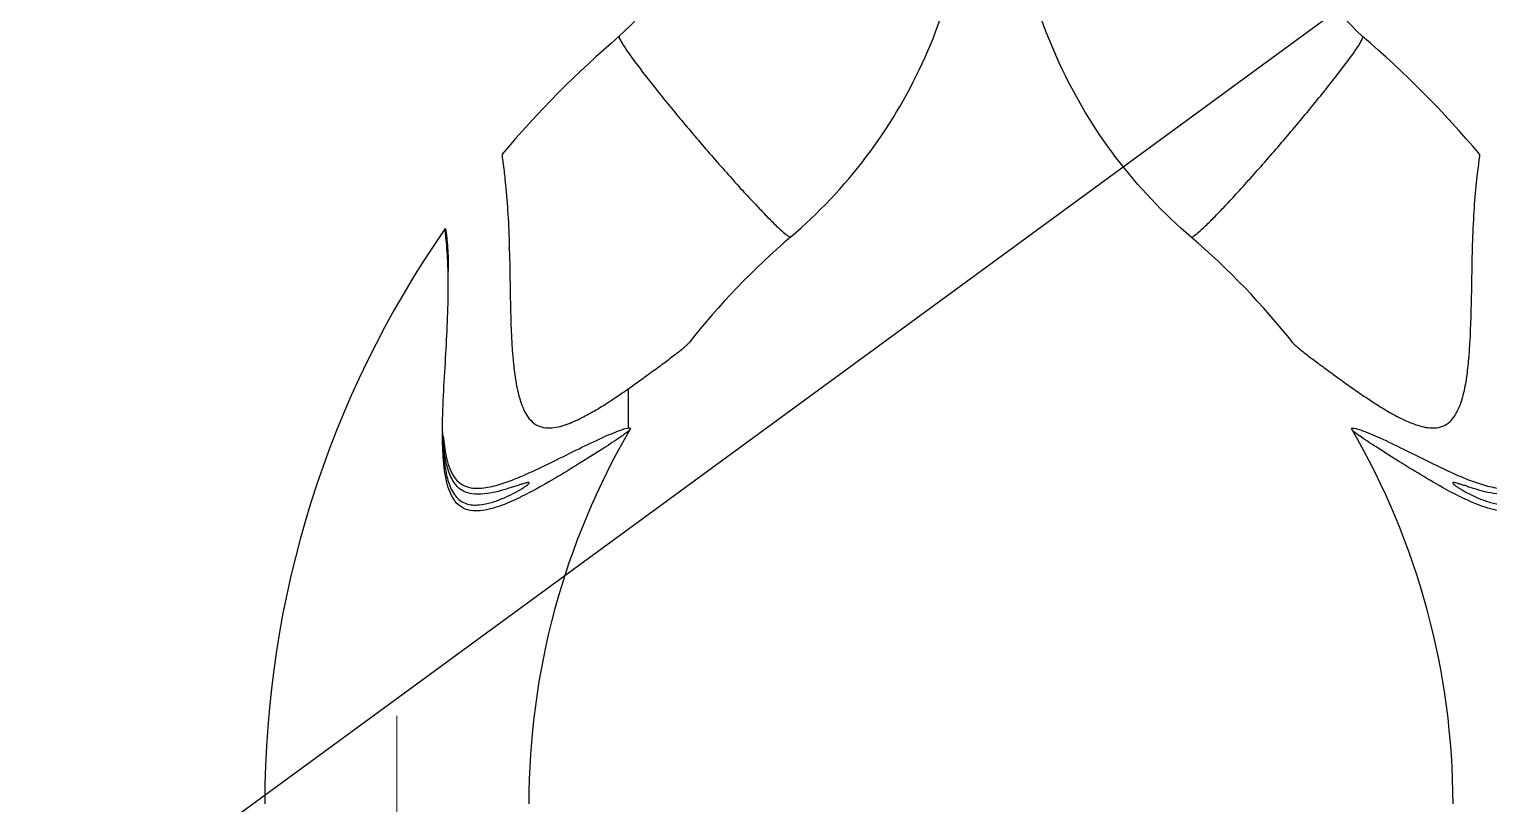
# Model space of a CAD drawing. Extents: x 1481 to 3160, y 4681 to 5260.
# Drawn here: x 1680.9 to 1747.3, y 4835.4 to 4870.6 of the extents above; entities that cross this region are included whole.
import ezdxf

# ---------------------------------------------------------------- set-up
doc = ezdxf.new("R2010")
doc.units = 0
doc.header["$LTSCALE"] = 30
doc.header["$MEASUREMENT"] = 0
doc.linetypes.add('CENTER', pattern=[2, 1.25, -0.25, 0.25, -0.25])
doc.layers.get('0').update_dxf_attribs({"linetype": 'CONTINUOUS'})
for name, color, linetype in [('1', 7, 'CONTINUOUS'), ('BODY', 7, 'CONTINUOUS'), ('DEF_LAYER_ASSEM_MEMBER', 7, 'CONTINUOUS')]:
    doc.layers.add(name, color=color, linetype=linetype)

msp = doc.modelspace()

# ---------------------------------------------------------------- linework, layer by layer
at = {"ltscale": 0.5}
msp.add_line((1480.632, 4681.177), (2270.512, 5259.937), dxfattribs=at)
at = {"layer": '1', "color": 7, "linetype": 'Continuous'}
msp.add_line((1708.17, 4852.482), (1708.17, 4854.27), dxfattribs=at)
at = {"layer": 'BODY', "color": 1, "linetype": 'CENTER', "lineweight": 5}
msp.add_line((1697.643, 4839.384), (1697.643, 4763.358), dxfattribs=at)
at = {"layer": 'DEF_LAYER_ASSEM_MEMBER', "color": 9, "linetype": 'Continuous'}
for p, q in [((1707.754, 4870.297), (1707.745, 4870.272)), ((1741.542, 4870.266), (1741.533, 4870.291))]:
    msp.add_line(p, q, dxfattribs=at)
at = {"layer": 'DEF_LAYER_ASSEM_MEMBER', "color": 7, "linetype": 'Continuous'}
for p, q in [((1702.428, 4864.931), (1702.424, 4864.911)), ((1746.863, 4864.906), (1746.859, 4864.925)), ((1699.841, 4861.537), (1699.843, 4861.553)), ((1746.527, 4860.495), (1746.53, 4860.616)), ((1708.257, 4852.456), (1708.246, 4852.427)), ((1741.041, 4852.421), (1741.03, 4852.45))]:
    msp.add_line(p, q, dxfattribs=at)
for centre, radius, start, end in [((1697.926, 4880.782), 14.371, 313.14592, 0.62081), ((1750.899, 4880.416), 13.793, 178.15998, 227.23059), ((1737.726, 4835.223), 46.136, 130.51556, 139.91815), ((1711.561, 4835.217), 46.136, 40.08185, 49.48444), ((1737.521, 4835.378), 45.878, 145.2137, 179.99234), ((1737.724, 4835.227), 34.131, 130.51986, 141.7822), ((1711.563, 4835.222), 34.131, 38.2178, 49.48014), ((1621.105, 4858.375), 81.683, 1.48811, 1.62534), ((1673.697, 4858.957), 26.284, 359.98045, 1.45912), ((1722.426, 4857.352), 19.579, 184.77025, 185.09963), ((1726.799, 4857.352), 19.641, 354.91747, 355.24531), ((1737.51, 4835.38), 33.866, 149.77549, 179.9934), ((1711.777, 4835.375), 33.866, 0.0066, 30.22451)]:
    msp.add_arc(centre, radius, start, end, dxfattribs=at)
for points, start_tangent, end_tangent in [([(1715.549, 4861.173), (1718.963, 4864.794), (1721.522, 4869.061), (1723.107, 4873.775), (1723.643, 4878.719)], (0.760304, 0.649567), (0, 1)), ([(1733.738, 4861.167), (1730.324, 4864.789), (1727.765, 4869.055), (1726.18, 4873.769), (1725.643, 4878.713)], (-0.760304, 0.649567), (0, 1)), ([(1702.424, 4864.911), (1702.438, 4864.767), (1702.476, 4864.481), (1702.529, 4864.064), (1702.588, 4863.532), (1702.691, 4862.212), (1702.755, 4860.692)], (0, -1), (0.028392, -0.999597)), ([(1746.53, 4860.616), (1746.593, 4862.159), (1746.696, 4863.5), (1746.756, 4864.042), (1746.81, 4864.467), (1746.849, 4864.759), (1746.863, 4864.906)], (0.027515, 0.999621), (0, 1)), ([(1699.973, 4859.626), (1699.942, 4860.354), (1699.897, 4860.941), (1699.857, 4861.344), (1699.841, 4861.537)], (-0.026131, 0.999659), (0, 1)), ([(1699.843, 4861.552), (1699.853, 4861.525), (1699.873, 4861.428), (1699.897, 4861.262), (1699.924, 4861.031), (1699.948, 4860.743), (1699.966, 4860.405), (1699.982, 4859.613)], (0.583122, 0.812384), (-0.000043, -1)), ([(1702.76, 4860.496), (1702.807, 4858.131), (1702.915, 4855.724)], (0.025998, -0.999662), (0.083202, -0.996533)), ([(1746.372, 4855.724), (1746.48, 4858.13), (1746.527, 4860.495)], (0.082931, 0.996555), (0.026061, 0.99966)), ([(1699.719, 4852.233), (1699.861, 4855.666), (1699.982, 4858.948)], (-0.000006, 1), (0.000045, 1)), ([(1702.925, 4855.612), (1703.019, 4854.797), (1703.176, 4853.996), (1703.45, 4853.238), (1703.953, 4852.645), (1704.308, 4852.509), (1704.687, 4852.492), (1705.062, 4852.556), (1705.427, 4852.67), (1706.123, 4852.983), (1706.787, 4853.357), (1707.427, 4853.763), (1708.046, 4854.184), (1708.646, 4854.608), (1709.225, 4855.028), (1709.772, 4855.432), (1710.27, 4855.807), (1710.676, 4856.127), (1710.82, 4856.252), (1710.908, 4856.342)], (0.088929, -0.996038), (0.619815, 0.784748)), ([(1738.379, 4856.337), (1738.467, 4856.246), (1738.611, 4856.122), (1739.017, 4855.802), (1739.515, 4855.427), (1740.063, 4855.022), (1740.641, 4854.602), (1741.242, 4854.177), (1741.861, 4853.757), (1742.501, 4853.351), (1743.165, 4852.976), (1743.863, 4852.663), (1744.227, 4852.55), (1744.603, 4852.486), (1744.982, 4852.504), (1745.337, 4852.641), (1745.839, 4853.236), (1746.112, 4853.995), (1746.268, 4854.797), (1746.363, 4855.612)], (0.619007, -0.785386), (0.088632, 0.996064)), ([(1700.293, 4849.93), (1699.996, 4850.515), (1699.841, 4851.144), (1699.727, 4852.412)], (-0.610042, 0.792369), (-0.03068, 0.999529)), ([(1703.491, 4850.363), (1704.75, 4850.958), (1705.923, 4851.539), (1706.979, 4852.04), (1707.82, 4852.385)], (0.915101, 0.403224), (0.944027, 0.329869)), ([(1707.82, 4852.385), (1708.141, 4852.477), (1708.257, 4852.456)], (0.944027, 0.329869), (0, -1)), ([(1708.247, 4852.428), (1708.198, 4852.369), (1708.108, 4852.289), (1707.823, 4852.079)], (-0.505996, -0.862536), (-0.820712, -0.571342)), ([(1741.03, 4852.45), (1741.145, 4852.472), (1741.464, 4852.381)], (0, 1), (0.944263, -0.329191)), ([(1741.467, 4852.071), (1741.18, 4852.283), (1741.09, 4852.363), (1741.04, 4852.422)], (-0.820935, 0.571022), (-0.506012, 0.862526)), ([(1741.464, 4852.381), (1742.318, 4852.03), (1743.392, 4851.52), (1744.585, 4850.928), (1745.868, 4850.326)], (0.944263, -0.329191), (0.916892, -0.399135)), ([(1699.983, 4849.779), (1699.765, 4850.996), (1699.719, 4852.233)], (-0.303973, 0.952681), (-0.000006, 1)), ([(1699.725, 4852.021), (1699.836, 4850.675), (1699.991, 4850.014), (1700.293, 4849.407)], (0.025521, -0.999674), (0.610042, -0.792369)), ([(1699.756, 4852.131), (1699.888, 4851.176), (1700.236, 4850.275)], (0.075608, -0.997138), (0.557134, -0.830422)), ([(1707.823, 4852.079), (1707.047, 4851.566), (1706.075, 4850.951), (1703.838, 4849.628)], (-0.820712, -0.571342), (-0.880432, -0.474173)), ([(1745.443, 4849.625), (1743.212, 4850.945), (1742.242, 4851.559), (1741.467, 4852.071)], (-0.880318, 0.474384), (-0.820935, 0.571022)), ([(1700.544, 4849.95), (1700.907, 4849.785), (1701.301, 4849.738), (1702.071, 4849.846), (1702.798, 4850.079), (1703.491, 4850.363)], (0.81858, -0.574392), (0.915101, 0.403224)), ([(1700.458, 4848.972), (1699.983, 4849.779)], (-0.761083, 0.648654), (-0.303973, 0.952681)), ([(1700.236, 4850.275), (1700.544, 4849.95)], (0.557134, -0.830422), (0.81858, -0.574392)), ([(1700.293, 4849.407), (1700.516, 4849.186), (1700.79, 4849.042), (1701.385, 4848.983), (1701.946, 4849.094), (1702.454, 4849.277), (1702.901, 4849.485), (1703.273, 4849.689), (1703.421, 4849.781), (1703.539, 4849.862), (1703.618, 4849.926), (1703.655, 4849.972)], (0.610042, -0.792369), (0.398009, 0.917382)), ([(1700.481, 4849.733), (1700.293, 4849.93)], (-0.771411, 0.636338), (-0.610042, 0.792369)), ([(1703.655, 4849.972), (1703.657, 4849.986), (1703.648, 4849.995), (1703.628, 4849.999), (1703.597, 4849.997), (1703.506, 4849.979), (1703.381, 4849.944), (1703.226, 4849.896), (1703.047, 4849.837), (1702.847, 4849.772), (1702.63, 4849.704), (1701.616, 4849.479), (1701.037, 4849.489), (1700.481, 4849.733)], (0.398009, 0.917382), (-0.771411, 0.636338)), ([(1748.746, 4849.688), (1748.186, 4849.479), (1747.619, 4849.485), (1747.097, 4849.583), (1746.629, 4849.713), (1746.417, 4849.78), (1746.222, 4849.843), (1746.048, 4849.9), (1745.897, 4849.947), (1745.775, 4849.98), (1745.687, 4849.997), (1745.658, 4849.999), (1745.638, 4849.995), (1745.63, 4849.986), (1745.631, 4849.972)], (-0.810737, -0.585411), (0.394341, -0.918964)), ([(1745.631, 4849.972), (1745.669, 4849.926), (1745.749, 4849.861), (1745.866, 4849.781), (1746.015, 4849.688), (1746.387, 4849.484), (1746.835, 4849.276), (1747.344, 4849.094), (1747.906, 4848.983), (1748.499, 4849.043), (1748.772, 4849.186), (1748.994, 4849.407)], (0.394341, -0.918964), (0.610042, 0.792369)), ([(1745.868, 4850.326), (1746.569, 4850.044), (1747.306, 4849.819), (1747.692, 4849.75), (1748.087, 4849.735), (1748.48, 4849.81), (1748.829, 4850.012)], (0.916892, -0.399135), (0.75808, 0.652162)), ([(1703.838, 4849.628), (1703.047, 4849.229), (1702.213, 4848.892), (1701.775, 4848.771), (1701.323, 4848.711), (1700.866, 4848.757), (1700.458, 4848.972)], (-0.880432, -0.474173), (-0.761083, 0.648654)), ([(1749.051, 4849.223), (1748.693, 4848.868), (1748.214, 4848.713), (1747.714, 4848.729), (1747.229, 4848.838), (1746.31, 4849.191), (1745.443, 4849.625)], (-0.556248, -0.831017), (-0.880318, 0.474384))]:
    msp.add_spline(points, degree=3, dxfattribs=dict(at, start_tangent=start_tangent, end_tangent=end_tangent))
at = {"layer": 'DEF_LAYER_ASSEM_MEMBER', "color": 9, "linetype": 'Continuous'}
for points, start_tangent, end_tangent in [([(1707.745, 4870.272), (1707.779, 4870.165), (1707.878, 4869.982)], (0, -1), (0.515642, -0.856804)), ([(1741.409, 4869.976), (1741.508, 4870.159), (1741.542, 4870.266)], (0.515642, 0.856804), (0, 1)), ([(1707.878, 4869.982), (1708.457, 4869.144), (1709.427, 4867.888), (1710.67, 4866.369), (1712.032, 4864.772), (1712.706, 4864.006), (1713.348, 4863.293), (1713.937, 4862.655), (1714.456, 4862.113), (1714.888, 4861.682), (1715.221, 4861.376), (1715.443, 4861.205), (1715.511, 4861.171), (1715.548, 4861.173)], (0.515642, -0.856804), (0.763787, 0.645468)), ([(1733.738, 4861.167), (1733.776, 4861.166), (1733.844, 4861.199), (1734.066, 4861.371), (1734.399, 4861.676), (1734.831, 4862.107), (1735.35, 4862.65), (1735.939, 4863.287), (1736.581, 4864), (1737.255, 4864.766), (1738.617, 4866.363), (1739.859, 4867.882), (1740.83, 4869.138), (1741.409, 4869.976)], (0.763787, -0.645468), (0.515642, 0.856804))]:
    msp.add_spline(points, degree=3, dxfattribs=dict(at, start_tangent=start_tangent, end_tangent=end_tangent))

doc.saveas('drawing.dxf')
